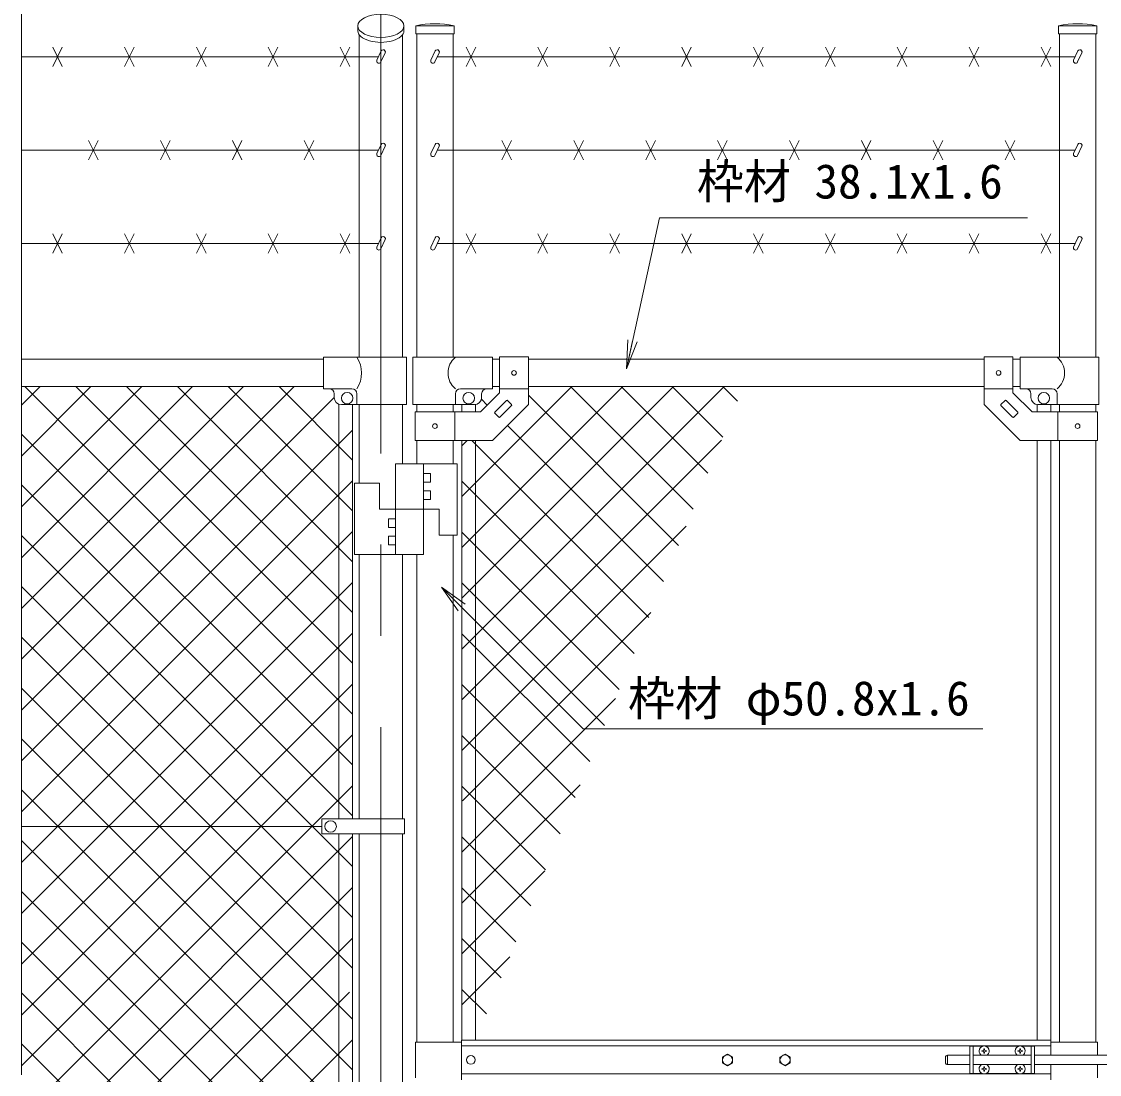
# Model space of a CAD drawing. Units: millimetres, scale not verified. Extents: x -4200 to 4200, y -2970 to 2970.
# Drawn here: x -16 to 1484, y 196 to 1661 of the extents above; entities that cross this region are included whole.
import ezdxf
from ezdxf.enums import TextEntityAlignment as Align

# ---------------------------------------------------------------- set-up
doc = ezdxf.new("R2010")
doc.units = ezdxf.units.MM
doc.header["$LTSCALE"] = 20
doc.linetypes.add('USER1', pattern=[50.8, 31.75, -6.35, 6.35, -6.35])
for name, color, linetype, lineweight in [('0-0_D-STR-TXT', 7, 'Continuous', 9), ('0-4_D-BMK', 2, 'USER1', 13), ('0-5_D-STR1', 1, 'Continuous', 18), ('0-8_D-STR3', 3, 'Continuous', 13), ('0-9_D-STR-DIM', 7, 'Continuous', 9), ('0-A_0', 7, 'Continuous', 9), ('0-B_D-STR2', 7, 'Continuous', 9)]:
    doc.layers.add(name, color=color, linetype=linetype, lineweight=lineweight)
doc.styles.add('ＭＳ ゴシック', font='')
doc.styles.get('ＭＳ ゴシック').set_extended_font_data('MS Gothic')

# ---------------------------------------------------------------- blocks, each defined once
blk = doc.blocks.new('MLeader5')
at = {"layer": '0-0_D-STR-TXT'}
blk.add_line((591.92, 841.2), (568.35, 874.2), dxfattribs=at)
for points in [[(601.35, 850.63), (568.35, 874.2), (596.63, 845.91)], [(596.63, 845.91), (765.55, 677), (1314.39, 677), (1321.59, 677)]]:
    blk.add_lwpolyline(points, dxfattribs=at)
blk = doc.blocks.new('_Open')
at = {"layer": '0-A_0'}
blk.add_line((-20, 3.33), (0, 0), dxfattribs=at)
blk.add_lwpolyline([(-20, -3.33), (0, 0), (-20, 0)], dxfattribs=at)

msp = doc.modelspace()

# ---------------------------------------------------------------- linework, layer by layer
at = {"layer": '0-0_D-STR-TXT'}
msp.add_lwpolyline([(1383.78, 1388.04), (871.72, 1388.04), (826.2, 1180.13)], dxfattribs=at)
at = {"layer": '0-4_D-BMK'}
msp.add_line((484.22, 1695.52), (484.22, -1188.63), dxfattribs=at)
at = {"layer": '0-5_D-STR1'}
for p, q in [((452.12, 1655.37), (452.12, 1648.44)), ((516.32, 1655.37), (516.32, 1648.44)), ((585.97, 1655.37), (532.77, 1655.37)), ((532.77, 1655.37), (532.77, 1644.37)), ((585.97, 1644.37), (585.97, 1655.37)), ((1426.97, 1655.37), (1480.17, 1655.37)), ((1426.97, 1644.37), (1426.97, 1655.37)), ((1480.17, 1655.37), (1480.17, 1644.37)), ((453.97, 1643.07), (453.97, 1194.37)), ((514.47, 1643.07), (514.47, 1194.37)), ((585.97, 1644.37), (532.77, 1644.37)), ((533.97, 1644.37), (533.97, 1194.37)), ((584.77, 1644.37), (584.77, 1194.37)), ((1426.97, 1644.37), (1480.17, 1644.37)), ((1428.17, 1644.37), (1428.17, 1194.37)), ((1478.97, 1644.37), (1478.97, 1194.37)), ((404.22, 1191.37), (-15.78, 1191.37)), ((649.37, 1191.37), (639.37, 1191.37)), ((1323.57, 1191.37), (689.37, 1191.37)), ((1373.57, 1191.37), (1363.57, 1191.37)), ((404.22, 1153.37), (-15.78, 1153.37)), ((649.37, 1153.37), (639.37, 1153.37)), ((1323.57, 1153.37), (689.37, 1153.37)), ((1373.57, 1153.37), (1363.57, 1153.37)), ((453.97, 1128.37), (453.97, 1018.87)), ((514.47, 1128.37), (514.47, 1045.87)), ((533.97, 1128.37), (533.97, 1118.37)), ((584.77, 1128.37), (584.77, 1118.37)), ((1428.17, 1128.37), (1428.17, 1118.37)), ((1478.97, 1128.37), (1478.97, 1118.37)), ((533.97, 1078.37), (533.97, 1045.87)), ((584.77, 1078.37), (584.77, 1045.87)), ((1428.17, 1078.37), (1428.17, 241.37)), ((1478.97, 1078.37), (1478.97, 241.37)), ((584.77, 946.87), (584.77, 241.37)), ((453.97, 919.87), (453.97, 551.87)), ((514.47, 919.87), (514.47, 551.87)), ((533.97, 919.87), (533.97, 241.37)), ((453.97, 530.87), (453.97, -98.13)), ((514.47, 530.87), (514.47, -98.13))]:
    msp.add_line(p, q, dxfattribs=at)
for centre in [(559.37, 1538.94), (1453.57, 1538.94)]:
    msp.add_arc(centre, 119.43, 77.13052, 102.86948, dxfattribs=at)
msp.add_ellipse((484.22, 1655.37), major_axis=(-32.1, 0), ratio=0.5, dxfattribs=at)
msp.add_ellipse((484.22, 1648.44), major_axis=(-32.1, 0), ratio=0.5, start_param=6.2831853, end_param=9.424778, dxfattribs=at)
at = {"layer": '0-8_D-STR3'}
for p, q in [((40.92, 1625.78), (27.51, 1598.95)), ((40.92, 1598.95), (27.51, 1625.78)), ((140.92, 1625.78), (127.51, 1598.95)), ((140.92, 1598.95), (127.51, 1625.78)), ((240.92, 1625.78), (227.51, 1598.95)), ((240.92, 1598.95), (227.51, 1625.78)), ((340.92, 1625.78), (327.51, 1598.95)), ((340.92, 1598.95), (327.51, 1625.78)), ((440.92, 1625.78), (427.51, 1598.95)), ((440.92, 1598.95), (427.51, 1625.78)), ((484.65, 1620.4), (478.7, 1607.64)), ((559.8, 1620.4), (553.85, 1607.64)), ((602.66, 1625.78), (616.07, 1598.95)), ((602.66, 1598.95), (616.07, 1625.78)), ((702.66, 1625.78), (716.07, 1598.95)), ((702.66, 1598.95), (716.07, 1625.78)), ((802.66, 1625.78), (816.07, 1598.95)), ((802.66, 1598.95), (816.07, 1625.78)), ((902.66, 1625.78), (916.07, 1598.95)), ((902.66, 1598.95), (916.07, 1625.78)), ((1002.66, 1625.78), (1016.07, 1598.95)), ((1002.66, 1598.95), (1016.07, 1625.78)), ((1102.66, 1625.78), (1116.07, 1598.95)), ((1102.66, 1598.95), (1116.07, 1625.78)), ((1202.66, 1625.78), (1216.07, 1598.95)), ((1202.66, 1598.95), (1216.07, 1625.78)), ((1302.66, 1625.78), (1316.07, 1598.95)), ((1302.66, 1598.95), (1316.07, 1625.78)), ((1402.66, 1625.78), (1416.07, 1598.95)), ((1402.66, 1598.95), (1416.07, 1625.78)), ((1454, 1620.4), (1448.05, 1607.64)), ((-15.78, 1612.37), (480.91, 1612.37)), ((490.09, 1617.86), (484.14, 1605.1)), ((565.24, 1617.86), (559.29, 1605.1)), ((1450.26, 1612.37), (562.68, 1612.37)), ((1459.44, 1617.86), (1453.49, 1605.1)), ((90.92, 1495.78), (77.51, 1468.95)), ((90.92, 1468.95), (77.51, 1495.78)), ((190.92, 1495.78), (177.51, 1468.95)), ((190.92, 1468.95), (177.51, 1495.78)), ((290.92, 1495.78), (277.51, 1468.95)), ((290.92, 1468.95), (277.51, 1495.78)), ((390.92, 1495.78), (377.51, 1468.95)), ((390.92, 1468.95), (377.51, 1495.78)), ((484.65, 1490.4), (478.7, 1477.64)), ((490.09, 1487.86), (484.14, 1475.1)), ((559.8, 1490.4), (553.85, 1477.64)), ((565.24, 1487.86), (559.29, 1475.1)), ((652.66, 1495.78), (666.07, 1468.95)), ((652.66, 1468.95), (666.07, 1495.78)), ((752.66, 1495.78), (766.07, 1468.95)), ((752.66, 1468.95), (766.07, 1495.78)), ((852.66, 1495.78), (866.07, 1468.95)), ((852.66, 1468.95), (866.07, 1495.78)), ((952.66, 1495.78), (966.07, 1468.95)), ((952.66, 1468.95), (966.07, 1495.78)), ((1052.66, 1495.78), (1066.07, 1468.95)), ((1052.66, 1468.95), (1066.07, 1495.78)), ((1152.66, 1495.78), (1166.07, 1468.95)), ((1152.66, 1468.95), (1166.07, 1495.78)), ((1252.66, 1495.78), (1266.07, 1468.95)), ((1252.66, 1468.95), (1266.07, 1495.78)), ((1352.66, 1495.78), (1366.07, 1468.95)), ((1352.66, 1468.95), (1366.07, 1495.78)), ((1454, 1490.4), (1448.05, 1477.64)), ((1459.44, 1487.86), (1453.49, 1475.1)), ((-15.78, 1482.37), (480.91, 1482.37)), ((1450.26, 1482.37), (562.68, 1482.37)), ((40.92, 1365.78), (27.51, 1338.95)), ((40.92, 1338.95), (27.51, 1365.78)), ((140.92, 1365.78), (127.51, 1338.95)), ((140.92, 1338.95), (127.51, 1365.78)), ((240.92, 1365.78), (227.51, 1338.95)), ((240.92, 1338.95), (227.51, 1365.78)), ((340.92, 1365.78), (327.51, 1338.95)), ((340.92, 1338.95), (327.51, 1365.78)), ((440.92, 1365.78), (427.51, 1338.95)), ((440.92, 1338.95), (427.51, 1365.78)), ((602.66, 1365.78), (616.07, 1338.95)), ((602.66, 1338.95), (616.07, 1365.78)), ((702.66, 1365.78), (716.07, 1338.95)), ((702.66, 1338.95), (716.07, 1365.78)), ((802.66, 1365.78), (816.07, 1338.95)), ((802.66, 1338.95), (816.07, 1365.78)), ((902.66, 1365.78), (916.07, 1338.95)), ((902.66, 1338.95), (916.07, 1365.78)), ((1002.66, 1365.78), (1016.07, 1338.95)), ((1002.66, 1338.95), (1016.07, 1365.78)), ((1102.66, 1365.78), (1116.07, 1338.95)), ((1102.66, 1338.95), (1116.07, 1365.78)), ((1202.66, 1365.78), (1216.07, 1338.95)), ((1202.66, 1338.95), (1216.07, 1365.78)), ((1302.66, 1365.78), (1316.07, 1338.95)), ((1302.66, 1338.95), (1316.07, 1365.78)), ((1402.66, 1365.78), (1416.07, 1338.95)), ((1402.66, 1338.95), (1416.07, 1365.78)), ((-15.78, 1352.37), (480.91, 1352.37)), ((484.65, 1360.4), (478.7, 1347.64)), ((490.09, 1357.86), (484.14, 1345.1)), ((559.8, 1360.4), (553.85, 1347.64)), ((565.24, 1357.86), (559.29, 1345.1)), ((1450.26, 1352.37), (562.68, 1352.37)), ((1454, 1360.4), (1448.05, 1347.64)), ((1459.44, 1357.86), (1453.49, 1345.1)), ((519.92, 1194.37), (404.22, 1194.37)), ((404.22, 1150.37), (404.22, 1194.37)), ((519.92, 1128.37), (519.92, 1194.37)), ((639.37, 1194.37), (528.42, 1194.37)), ((528.42, 1194.37), (528.42, 1128.37)), ((639.37, 1150.37), (639.37, 1194.37)), ((649.37, 1194.62), (649.37, 1144.94)), ((649.37, 1194.62), (689.37, 1194.62)), ((689.37, 1194.62), (689.37, 1128.37)), ((1323.57, 1194.62), (1323.57, 1128.37)), ((1363.57, 1194.62), (1323.57, 1194.62)), ((1363.57, 1194.62), (1363.57, 1144.94)), ((1373.57, 1194.37), (1482.92, 1194.37)), ((1373.57, 1150.37), (1373.57, 1194.37)), ((1482.92, 1194.37), (1482.92, 1128.37)), ((443.82, 1150.37), (404.22, 1150.37)), ((419.22, 1138.37), (419.22, 1143.37)), ((450.82, 1128.37), (450.82, 1143.37)), ((587.92, 1128.37), (587.92, 1143.37)), ((639.37, 1150.37), (594.92, 1150.37)), ((622.8, 1118.37), (649.37, 1144.94)), ((624.37, 1138.37), (624.37, 1143.37)), ((649.37, 1150.12), (689.37, 1150.12)), ((1363.57, 1150.12), (1323.57, 1150.12)), ((1390.13, 1118.37), (1363.57, 1144.94)), ((1373.57, 1150.37), (1418.02, 1150.37)), ((1388.57, 1138.37), (1388.57, 1143.37)), ((1425.02, 1128.37), (1425.02, 1143.37)), ((425.72, 1129), (425.72, 551.87)), ((519.92, 1128.37), (429.22, 1128.37)), ((444.72, 1128.37), (444.72, 551.87)), ((528.42, 1128.37), (614.37, 1128.37)), ((596.87, 1128.37), (596.87, 1118.37)), ((615.87, 1128.37), (615.87, 1118.37)), ((642.7, 1117.77), (658.96, 1134.03)), ((649.77, 1110.7), (666.03, 1126.96)), ((660.38, 1134.03), (666.03, 1128.38)), ((1352.55, 1134.03), (1346.9, 1128.38)), ((1363.16, 1110.7), (1346.9, 1126.96)), ((1370.23, 1117.77), (1353.97, 1134.03)), ((1397.07, 1128.37), (1397.07, 1118.37)), ((1482.92, 1128.37), (1398.57, 1128.37)), ((1416.07, 1128.37), (1416.07, 1118.37)), ((531.67, 1118.37), (622.8, 1118.37)), ((531.67, 1118.37), (531.67, 1078.37)), ((587.07, 1118.37), (587.07, 1078.37)), ((642.7, 1116.36), (648.35, 1110.7)), ((1370.23, 1116.36), (1364.58, 1110.7)), ((1481.27, 1118.37), (1390.13, 1118.37)), ((1425.87, 1118.37), (1425.87, 1078.37)), ((1481.27, 1118.37), (1481.27, 1078.37)), ((596.87, 1078.37), (596.87, 243.87)), ((615.87, 1078.37), (615.87, 243.87)), ((1397.07, 1078.37), (1397.07, 243.87)), ((1416.07, 1078.37), (1416.07, 243.87)), ((504.47, 1045.87), (590.47, 1045.87)), ((504.47, 1045.87), (504.47, 919.87)), ((543.47, 1045.87), (543.47, 919.87)), ((590.47, 1045.87), (590.47, 946.87)), ((543.47, 1032.37), (552.97, 1032.37)), ((543.47, 1020.37), (552.97, 1020.37)), ((552.97, 1032.37), (552.97, 1020.37)), ((447.47, 1018.87), (482.47, 1018.87)), ((447.47, 1018.87), (447.47, 919.87)), ((482.47, 1018.87), (482.47, 982.87)), ((543.47, 1008.37), (552.97, 1008.37)), ((552.97, 1008.37), (552.97, 996.37)), ((543.47, 996.37), (552.97, 996.37)), ((482.47, 982.87), (565.47, 982.87)), ((565.47, 982.87), (565.47, 946.87)), ((494.97, 957.37), (494.97, 969.37)), ((504.47, 969.37), (494.97, 969.37)), ((504.47, 957.37), (494.97, 957.37)), ((494.97, 933.37), (494.97, 945.37)), ((504.47, 945.37), (494.97, 945.37)), ((565.47, 946.87), (590.47, 946.87)), ((504.47, 933.37), (494.97, 933.37)), ((447.47, 919.87), (543.47, 919.87)), ((402.22, 541.37), (-15.78, 541.37)), ((402.22, 530.87), (402.22, 551.87)), ((402.22, 551.87), (517.02, 551.87)), ((517.02, 530.87), (517.02, 551.87)), ((402.22, 530.87), (517.02, 530.87)), ((425.72, 530.87), (425.72, -98.13)), ((444.72, 530.87), (444.72, -98.13)), ((532.37, 241.37), (532.37, 191.37)), ((596.47, 241.37), (532.37, 241.37)), ((1416.47, 243.87), (596.47, 243.87)), ((596.47, 243.87), (596.47, 188.87)), ((1416.47, 243.87), (1416.47, 222.87)), ((1416.47, 241.37), (1481.07, 241.37)), ((1481.07, 241.37), (1481.07, 222.87)), ((1416.47, 235.87), (596.47, 235.87)), ((1303.57, 235.37), (1303.57, 197.37)), ((1320.97, 235.37), (1303.57, 235.37)), ((1308.07, 235.37), (1308.07, 197.37)), ((1320.42, 228.47), (1320.42, 228.87)), ((1321.71, 228.45), (1320.42, 228.47)), ((1323.17, 232.02), (1323.15, 230.72)), ((1323.17, 225.72), (1323.15, 227.01)), ((1323.96, 232.02), (1323.17, 232.02)), ((1323.96, 225.72), (1323.17, 225.72)), ((1323.96, 232.02), (1323.98, 230.72)), ((1323.96, 225.72), (1323.98, 227.01)), ((1325.42, 229.29), (1326.72, 229.26)), ((1370.97, 235.37), (1326.16, 235.37)), ((1326.72, 229.26), (1326.72, 228.87)), ((1371.71, 229.29), (1370.42, 229.26)), ((1370.42, 229.26), (1370.42, 228.87)), ((1373.17, 232.02), (1373.15, 230.72)), ((1373.17, 225.72), (1373.15, 227.01)), ((1373.96, 232.02), (1373.17, 232.02)), ((1373.96, 225.72), (1373.17, 225.72)), ((1373.96, 232.02), (1373.98, 230.72)), ((1373.96, 225.72), (1373.98, 227.01)), ((1375.42, 228.45), (1376.72, 228.47)), ((1393.57, 235.37), (1376.16, 235.37)), ((1376.72, 228.47), (1376.72, 228.87)), ((1389.07, 235.37), (1389.07, 197.37)), ((1393.57, 235.37), (1393.57, 197.37)), ((1269.62, 219.87), (1269.62, 212.87)), ((1283.57, 222.87), (1272.62, 222.87)), ((1272.62, 222.87), (1272.62, 209.87)), ((1283.41, 222.87), (1303.57, 222.87)), ((1308.07, 222.87), (1389.07, 222.87)), ((1393.57, 222.87), (1574.87, 222.87)), ((1416.47, 196.87), (596.47, 196.87)), ((1283.57, 209.87), (1272.62, 209.87)), ((1283.41, 209.87), (1303.57, 209.87)), ((1320.97, 197.37), (1303.57, 197.37)), ((1308.07, 209.87), (1389.07, 209.87)), ((1320.42, 203.47), (1320.42, 203.87)), ((1321.71, 203.45), (1320.42, 203.47)), ((1323.17, 207.02), (1323.15, 205.72)), ((1323.17, 200.72), (1323.15, 202.01)), ((1323.96, 207.02), (1323.17, 207.02)), ((1323.96, 200.72), (1323.17, 200.72)), ((1323.96, 207.02), (1323.98, 205.72)), ((1323.96, 200.72), (1323.98, 202.01)), ((1325.42, 204.29), (1326.72, 204.26)), ((1325.42, 203.45), (1326.72, 203.47)), ((1370.97, 197.37), (1326.16, 197.37)), ((1326.72, 204.26), (1326.72, 203.87)), ((1326.72, 203.47), (1326.72, 203.87)), ((1371.71, 204.29), (1370.42, 204.26)), ((1370.42, 204.26), (1370.42, 203.87)), ((1373.17, 207.02), (1373.15, 205.72)), ((1373.17, 200.72), (1373.15, 202.01)), ((1373.96, 207.02), (1373.17, 207.02)), ((1373.96, 200.72), (1373.17, 200.72)), ((1373.96, 207.02), (1373.98, 205.72)), ((1373.96, 200.72), (1373.98, 202.01)), ((1375.42, 204.29), (1376.72, 204.26)), ((1375.42, 203.45), (1376.72, 203.47)), ((1393.57, 197.37), (1376.16, 197.37)), ((1376.72, 204.26), (1376.72, 203.87)), ((1376.72, 203.47), (1376.72, 203.87)), ((1393.57, 209.87), (1574.87, 209.87)), ((1416.47, 209.87), (1416.47, 188.87)), ((1481.07, 209.87), (1481.07, 191.37))]:
    msp.add_line(p, q, dxfattribs=at)
for points in [[(531.67, 1078.37), (639.37, 1078.37), (689.37, 1128.37)], [(1481.27, 1078.37), (1373.57, 1078.37), (1323.57, 1128.37)], [(1321.71, 229.29), (1320.42, 229.26), (1320.42, 228.87)], [(1325.42, 228.45), (1326.72, 228.47), (1326.72, 228.87)], [(1371.71, 228.45), (1370.42, 228.47), (1370.42, 228.87)], [(1375.42, 229.29), (1376.72, 229.26), (1376.72, 228.87)], [(1321.71, 204.29), (1320.42, 204.26), (1320.42, 203.87)], [(1371.71, 203.45), (1370.42, 203.47), (1370.42, 203.87)]]:
    msp.add_lwpolyline(points, dxfattribs=at)
for points in [[(966.47, 224.47), (959.45, 220.42), (959.45, 212.32), (966.47, 208.27), (973.48, 212.32), (973.48, 220.42)], [(1046.47, 224.47), (1039.45, 220.42), (1039.45, 212.32), (1046.47, 208.27), (1053.48, 212.32), (1053.48, 220.42)]]:
    msp.add_lwpolyline(points, close=True, dxfattribs=at)
for centre, radius in [((669.37, 1172.37), 3.25), ((1343.57, 1172.37), 3.25), ((437.22, 1137.37), 8), ((606.37, 1137.37), 8), ((1406.57, 1137.37), 8), ((559.37, 1098.37), 3.25), ((1453.57, 1098.37), 3.25), ((414.22, 541.37), 8), ((609.37, 216.37), 6), ((966.47, 216.37), 7.03), ((1046.47, 216.37), 7.03)]:
    msp.add_circle(centre, radius, dxfattribs=at)
for centre, radius, start, end in [((487.37, 1619.13), 3, 334.99524, 154.99707), ((562.52, 1619.13), 3, 334.99524, 154.99707), ((1456.72, 1619.13), 3, 334.99524, 154.99707), ((481.42, 1606.37), 3, 154.99707, 334.99524), ((556.57, 1606.37), 3, 154.99707, 334.99524), ((1450.77, 1606.37), 3, 154.99707, 334.99524), ((487.37, 1489.13), 3, 334.99524, 154.99707), ((562.52, 1489.13), 3, 334.99524, 154.99707), ((1456.72, 1489.13), 3, 334.99524, 154.99707), ((481.42, 1476.37), 3, 154.99707, 334.99524), ((556.57, 1476.37), 3, 154.99707, 334.99524), ((1450.77, 1476.37), 3, 154.99707, 334.99524), ((487.37, 1359.13), 3, 334.99524, 154.99707), ((562.52, 1359.13), 3, 334.99524, 154.99707), ((1456.72, 1359.13), 3, 334.99524, 154.99707), ((481.42, 1346.37), 3, 154.99707, 334.99524), ((556.57, 1346.37), 3, 154.99707, 334.99524), ((1450.77, 1346.37), 3, 154.99707, 334.99524), ((416.6, 1172.37), 40.68, 327.25964, 32.74036), ((606.11, 1172.37), 28.55, 129.59418, 230.40582), ((1406.82, 1172.37), 28.55, 309.59418, 50.40582), ((412.22, 1143.37), 7, 0, 90), ((443.82, 1143.37), 7, 0, 90), ((594.92, 1143.37), 7, 90, 180), ((631.37, 1143.37), 7, 90, 180), ((1381.57, 1143.37), 7, 0, 90), ((1418.02, 1143.37), 7, 0, 90), ((429.22, 1138.37), 10, 180, 270), ((614.37, 1138.37), 10, 270, 0), ((659.67, 1133.33), 1, 45, 135), ((665.33, 1127.67), 1, 315, 45), ((1347.6, 1127.67), 1, 135, 225), ((1353.26, 1133.33), 1, 45, 135), ((1398.57, 1138.37), 10, 180, 270), ((643.41, 1117.06), 1, 135, 225), ((649.06, 1111.41), 1, 225, 315), ((1363.87, 1111.41), 1, 225, 315), ((1369.53, 1117.06), 1, 315, 45), ((1323.57, 228.87), 7, 0, 180), ((1323.57, 228.87), 7, 180, 238.99728), ((1321.66, 230.77), 1.49, 270, 0), ((1321.66, 226.96), 1.49, 0, 90), ((1325.47, 230.77), 1.49, 180, 270), ((1325.47, 226.96), 1.49, 90, 180), ((1323.57, 228.87), 7, 301.00272, 0), ((1373.57, 228.87), 7, 0, 180), ((1373.57, 228.87), 7, 180, 238.99728), ((1371.66, 230.77), 1.49, 270, 0), ((1371.66, 226.96), 1.49, 0, 90), ((1375.47, 230.77), 1.49, 180, 270), ((1375.47, 226.96), 1.49, 90, 180), ((1373.57, 228.87), 7, 301.00272, 0), ((1272.62, 219.87), 3, 90, 180), ((1272.62, 212.87), 3, 180, 270), ((1323.57, 203.87), 7, 121.00272, 180), ((1323.57, 203.87), 7, 180, 0), ((1321.66, 205.77), 1.49, 270, 0), ((1321.66, 201.96), 1.49, 0, 90), ((1325.47, 205.77), 1.49, 180, 270), ((1325.47, 201.96), 1.49, 90, 180), ((1323.57, 203.87), 7, 0, 58.99728), ((1373.57, 203.87), 7, 121.00272, 180), ((1373.57, 203.87), 7, 180, 0), ((1371.66, 205.77), 1.49, 270, 0), ((1371.66, 201.96), 1.49, 0, 90), ((1375.47, 205.77), 1.49, 180, 270), ((1375.47, 201.96), 1.49, 90, 180), ((1373.57, 203.87), 7, 0, 58.99728)]:
    msp.add_arc(centre, radius, start, end, dxfattribs=at)
at = {"layer": '0-9_D-STR-DIM'}
msp.add_line((-15.78, 1695.52), (-15.78, 195.59), dxfattribs=at)
at = {"layer": '0-B_D-STR2'}
for p, q in [((-15.78, 773.91), (363.67, 1153.37)), ((-15.78, 844.62), (292.96, 1153.37)), ((-15.78, 915.34), (222.25, 1153.37)), ((-15.78, 986.05), (151.54, 1153.37)), ((-15.78, 1056.76), (80.83, 1153.37)), ((-15.78, 1127.47), (10.12, 1153.37)), ((444.72, 697.64), (-11.02, 1153.37)), ((444.72, 768.35), (59.69, 1153.37)), ((444.72, 839.06), (130.41, 1153.37)), ((444.72, 909.77), (201.12, 1153.37)), ((444.72, 980.48), (271.83, 1153.37)), ((444.72, 1051.19), (342.54, 1153.37)), ((596.87, 788.22), (962.01, 1153.37)), ((596.87, 858.93), (891.3, 1153.37)), ((596.87, 929.64), (820.59, 1153.37)), ((596.87, 1000.35), (749.88, 1153.37)), ((898.16, 932.48), (689.37, 1141.28)), ((918.72, 982.63), (747.99, 1153.37)), ((939.28, 1032.78), (818.7, 1153.37)), ((959.84, 1082.93), (889.41, 1153.37)), ((980.4, 1133.09), (960.12, 1153.37)), ((-15.78, 703.2), (419.22, 1138.2)), ((632.18, 1127.75), (624.05, 1135.88)), ((877.6, 882.33), (660.47, 1099.47)), ((-15.78, 632.49), (444.72, 1092.99)), ((444.72, 626.93), (-15.78, 1087.43)), ((596.87, 717.51), (958.14, 1078.78)), ((596.87, 1071.06), (604.17, 1078.37)), ((857.04, 832.18), (610.86, 1078.37)), ((-15.78, 561.78), (444.72, 1022.28)), ((836.48, 782.03), (596.87, 1021.65)), ((444.72, 556.21), (-15.78, 1016.71)), ((-15.78, 491.07), (444.72, 951.57)), ((444.72, 485.5), (-15.78, 946)), ((596.87, 646.8), (909.01, 958.95)), ((815.92, 731.88), (596.87, 950.94)), ((-15.78, 420.36), (444.72, 880.86)), ((444.72, 414.79), (-15.78, 875.29)), ((795.37, 681.73), (596.87, 880.23)), ((597.64, 576.87), (859.88, 839.11)), ((-15.78, 349.65), (444.72, 810.15)), ((444.72, 344.08), (-15.78, 804.58)), ((774.81, 631.57), (596.87, 809.51)), ((-15.78, 278.94), (444.72, 739.44)), ((754.25, 581.42), (596.87, 738.8)), ((444.72, 273.37), (-15.78, 733.87)), ((596.87, 505.38), (810.76, 719.27)), ((-15.78, 208.23), (444.72, 668.73)), ((444.72, 202.66), (-15.78, 663.16)), ((733.69, 531.27), (596.87, 668.09)), ((-15.78, 137.52), (444.72, 598.02)), ((444.72, 131.95), (-15.78, 592.45)), ((596.87, 434.67), (761.63, 599.43)), ((713.13, 481.12), (596.87, 597.38)), ((-15.78, 66.81), (444.72, 527.31)), ((692.57, 430.97), (596.87, 526.67)), ((444.72, 61.24), (-15.78, 521.74)), ((596.87, 363.96), (712.5, 479.59)), ((-15.78, -3.9), (444.19, 456.07)), ((444.72, -9.47), (-15.78, 451.03)), ((672.01, 380.82), (596.87, 455.96)), ((-15.78, -74.61), (444.72, 385.89)), ((444.72, -80.18), (-15.78, 380.32)), ((651.45, 330.67), (596.87, 385.25)), ((596.87, 293.25), (663.37, 359.75)), ((-15.78, -145.32), (440.39, 310.85)), ((402.22, -108.4), (-15.78, 309.61)), ((630.89, 280.52), (596.87, 314.54)), ((-15.78, -216.04), (444.72, 244.46)), ((444.72, -221.6), (-15.78, 238.9))]:
    msp.add_line(p, q, dxfattribs=at)

# ---------------------------------------------------------------- block references
at = {"layer": '0-0_D-STR-TXT', "xscale": 2, "yscale": 2, "rotation": 257.65038}
msp.add_blockref('_Open', (825.77, 1178.17), dxfattribs=at)
at = {"layer": '0-0_D-STR-TXT'}
msp.add_blockref('MLeader5', (0, 0), dxfattribs=at)

# ---------------------------------------------------------------- texts
at = {"layer": '0-0_D-STR-TXT', "style": 'ＭＳ ゴシック'}
for s, p in [('枠材 38.1x1.6', (923.66, 1400.63)), ('枠材 φ50.8x1.6', (827.96, 681.31))]:
    msp.add_text(s, height=48.09, dxfattribs=at).set_placement(p, align=Align.BOTTOM_LEFT)

doc.saveas('drawing.dxf')
